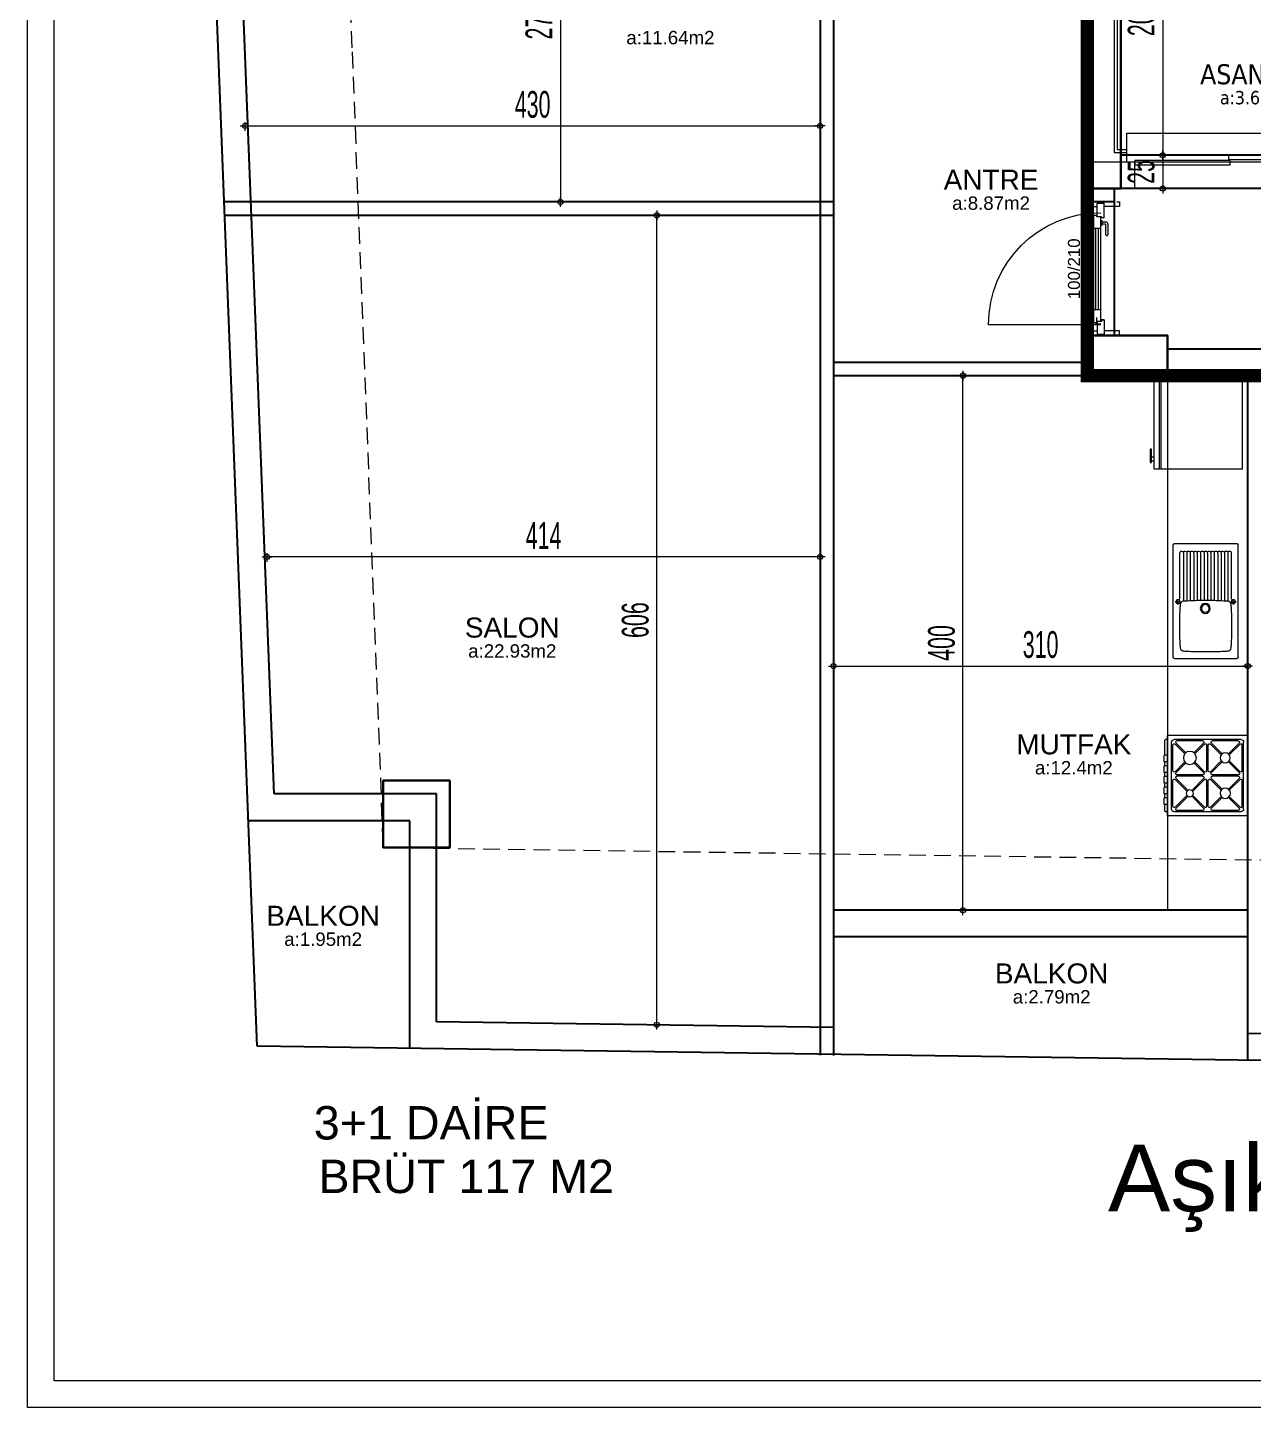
# Model space of a CAD drawing. Extents: x 2485 to 13744, y -6554 to 4135.
# Drawn here: x 4810 to 5728, y -6554 to -5521 of the extents above; entities that cross this region are included whole.
import ezdxf
from ezdxf.enums import TextEntityAlignment as Align

# ---------------------------------------------------------------- set-up
doc = ezdxf.new("R2010")
doc.units = 0
for name, pattern in [('DASHED2', [0.375, 0.25, -0.125]), ('DOT2', [3.175, 0, -3.175]), ('DUZ', [0])]:
    doc.linetypes.add(name, pattern=pattern)
for name, color, linetype in [('alan', 7, 'Continuous'), ('DIM', 7, 'Continuous'), ('duvar-kesim', 250, 'Continuous'), ('kapi', 16, 'Continuous'), ('kapi-yazi', 140, 'Continuous'), ('mahal', 7, 'Continuous'), ('Y-IMAR', 15, 'DUZ')]:
    doc.layers.add(name, color=color, linetype=linetype)
for name, color, linetype, lineweight in [('DUVAR', 4, 'Continuous', 35), ('ince', 203, 'DUZ', 20), ('kolon', 1, 'Continuous', 40), ('MERDIVEN', 161, 'Continuous', 15), ('MIMARI', 2, 'Continuous', 20), ('OLCU10', 2, 'Continuous', 25), ('tefris', 6, 'Continuous', 15), ('YAZI_CADDE_SOKAK_YOL', 3, 'Continuous', 0)]:
    doc.layers.add(name, color=color, linetype=linetype, lineweight=lineweight)
doc.styles.get("Standard").update_dxf_attribs({"font": 'arial.ttf'})
doc.styles.add('STYLE1', font='arial.ttf', dxfattribs={"height": 1})
doc.styles.add('STYLE4', font='comic.ttf', dxfattribs={"height": 9})
doc.styles.add('T', font='ISOt.shx', dxfattribs={"width": 0.6})
doc.styles.add('VAZ', font='tahoma.ttf')
doc.dimstyles.new('DOT2', dxfattribs={"dimtxt": 20, "dimasz": 0.7, "dimexe": 5, "dimexo": 5, "dimgap": 6, "dimtad": 1, "dimdec": 0, "dimdsep": 46, "dimtxsty": 'T', "dimblk1": 'SEL2', "dimblk2": 'SEL2', "dimsah": 1, "dimcen": 0, "dimse1": 1, "dimse2": 1, "dimclrd": 256, "dimclre": 256, "dimclrt": 256, "dimadec": 0, "dimazin": 0, "dimtfac": 1, "dimtdec": 0, "dimtix": 1, "dimtmove": 2, "dimatfit": 3, "dimldrblk": 'SEL2', "dimfxl": 1, "dimtolj": 1, "dimtzin": 0, "dimarcsym": 0})

# ---------------------------------------------------------------- blocks, each defined once
blk = doc.blocks.new('G$C5A3F1A31')
at = {"layer": 'ince', "ltscale": 0.1}
for p, q in [((175.9, 41.6), (24.3, 41.6)), ((24.3, 20), (24.3, 41.6)), ((175.9, 20), (175.9, 41.6)), ((99.9, 25.2), (29.9, 25.2)), ((29.9, 21.7), (29.9, 25.2)), ((99.9, 21.7), (29.9, 21.7)), ((98.5, 17.8), (98.5, 21.3)), ((169.9, 21.3), (98.5, 21.3)), ((99.9, 25.2), (99.9, 21.7)), ((169.9, 21.3), (169.9, 17.8)), ((29.9, 20), (0.5, 20)), ((29.9, 20), (24.3, 20)), ((29.9, 0), (29.9, 20)), ((169.9, 20), (29.9, 20)), ((169.9, 17.8), (98.5, 17.8)), ((200.5, 20), (169.9, 20)), ((169.9, 0), (169.9, 20)), ((29.9, 0), (0.5, 0)), ((0.5, 0), (200.5, 0)), ((169.9, 0), (29.9, 0)), ((200.5, 0), (169.9, 0))]:
    blk.add_line(p, q, dxfattribs=at)
at = {"layer": 'MIMARI', "ltscale": 0.1}
for p, q in [((36.9, 198.8), (36.9, 222.1)), ((41.6, 222.1), (36.9, 222.1)), ((41.6, 198.8), (41.6, 222.1)), ((159.4, 198.8), (159.4, 222.1)), ((164.1, 222.1), (159.4, 222.1)), ((159.4, 198.8), (159.4, 222.1)), ((164.1, 222.1), (159.4, 222.1)), ((164.1, 198.8), (164.1, 222.1)), ((164.1, 198.8), (164.1, 222.1)), ((47.5, 198.8), (47.5, 210.5)), ((47.5, 210.5), (153.6, 210.5)), ((153.6, 198.8), (153.6, 210.5)), ((36.9, 198.8), (41.6, 198.8)), ((47.5, 198.8), (153.6, 198.8)), ((159.4, 198.8), (164.1, 198.8)), ((-5, 141.6), (12.8, 141.6)), ((-5, 141.6), (-5, 139.3)), ((-5, 139.3), (10.5, 139.3)), ((10.5, 139.3), (10.5, 129.9)), ((12.8, 141.6), (12.8, 127.5)), ((188.2, 141.6), (188.2, 127.5)), ((206, 141.6), (188.2, 141.6)), ((190.5, 139.3), (190.5, 129.9)), ((206, 139.3), (190.5, 139.3)), ((206, 141.6), (206, 139.3)), ((10.5, 129.9), (-5, 129.9)), ((-5, 129.9), (-5, 127.5)), ((12.8, 127.5), (-5, 127.5)), ((188.2, 127.5), (206, 127.5)), ((190.5, 129.9), (206, 129.9)), ((206, 129.9), (206, 127.5))]:
    blk.add_line(p, q, dxfattribs=at)
for points in [[(15.5, 176.5), (15.5, 188.4), (185.5, 188.4), (185.5, 27.1), (175.9, 27.1)], [(17.8, 176.5), (17.8, 186.1), (183.2, 186.1), (183.2, 29.4), (175.9, 29.4)], [(24.3, 27.1), (15.5, 27.1), (15.5, 176.5)], [(24.3, 29.4), (17.8, 29.4), (17.8, 176.5)], [(0.5, 139.3), (0.5, 129.9)], [(200.5, 139.3), (200.5, 129.9)]]:
    blk.add_lwpolyline(points, dxfattribs=at)
for points in [[(12.8, 137), (14, 137), (14, 132), (12.8, 132)], [(14, 135.5), (15.5, 134.6), (15.5, 134.6), (14, 133.6)], [(187, 135.5), (185.5, 134.6), (185.5, 134.6), (187, 133.6)], [(188.2, 137), (187, 137), (187, 132), (188.2, 132)]]:
    blk.add_lwpolyline(points, close=True, dxfattribs=at)
for points in [[(12.8, 137), (14, 137), (12.8, 132), (14, 132)], [(14, 133.6), (15.5, 134.6), (14, 135.5), (15.5, 134.6)], [(187, 133.6), (185.5, 134.6), (187, 135.5), (185.5, 134.6)], [(188.2, 137), (187, 137), (188.2, 132), (187, 132)]]:
    blk.add_solid(points, dxfattribs=at)
blk = doc.blocks.new('SEL2')
at = {"layer": 'OLCU10'}
for p, q in [((5.25, 0), (-5.25, 0)), ((0, 5.25), (0, -3.95))]:
    blk.add_line(p, q, dxfattribs=at)
blk.add_circle((0, 0), 2.75, dxfattribs=at)
blk = doc.blocks.new('*D166')
at = {"layer": 'Defpoints', "color": 0}
for p in [(28.7, 370), (28.7, 165), (60.1, 165)]:
    blk.add_point(p, dxfattribs=at)
at = {"layer": 'DIM', "lineweight": -2}
blk.add_line((60.1, 369.3), (60.1, 165.7), dxfattribs=at)
at = {"layer": 'DIM', "linetype": 'ByBlock', "lineweight": -2, "xscale": 0.7, "yscale": 0.7, "zscale": 0.7}
for p, rotation in [((60.1, 370), 90.00000000000001), ((60.1, 165), 270)]:
    blk.add_blockref('SEL2', p, dxfattribs=dict(at, rotation=rotation))
at = {"layer": 'DIM', "insert": (44.1, 267.5), "char_height": 20, "attachment_point": 5, "rotation": 90, "style": 'T'}
blk.add_mtext('\\A1;205', dxfattribs=at)
blk = doc.blocks.new('801523d012')
at = {"layer": 'DUVAR'}
for p, q in [((397008.2, 4542242), (397068.7, 4542191.7)), ((397015.3, 4542242), (397068.7, 4542198.7))]:
    blk.add_line(p, q, dxfattribs=at)
at = {"layer": 'MERDIVEN'}
for p, q in [((396809.4, 4542140.5), (396924.4, 4542113.8)), ((397069.2, 4542135.6), (396953.7, 4542108.8)), ((396928.7, 4542122), (396928.7, 4542014)), ((396923.7, 4542098), (396808.7, 4542098)), ((397068.7, 4542092), (396953.7, 4542092)), ((396923.7, 4542071), (396808.7, 4542071)), ((397068.7, 4542065), (396953.7, 4542065)), ((396923.7, 4542044), (396808.7, 4542044)), ((397068.7, 4542038), (396953.7, 4542038)), ((396923.7, 4542017), (396808.7, 4542017)), ((397068.7, 4542011), (396953.7, 4542011))]:
    blk.add_line(p, q, dxfattribs=at)
at = {"layer": 'MERDIVEN', "linetype": 'DOT2'}
for p, q in [((396808.7, 4542137.5), (396923.7, 4542110.8)), ((397068.7, 4542137.5), (396953.7, 4542110.8)), ((396928.7, 4542095), (396808.7, 4542095)), ((397068.7, 4542095), (396948.7, 4542095)), ((396928.7, 4542068), (396808.7, 4542068)), ((397068.7, 4542068), (396948.7, 4542068)), ((396928.7, 4542041), (396808.7, 4542041)), ((397068.7, 4542041), (396948.7, 4542041)), ((396928.7, 4542014), (396808.7, 4542014)), ((397068.7, 4542014), (396948.7, 4542014))]:
    blk.add_line(p, q, dxfattribs=at)
for points in [[(396926.5, 4542130.7), (396818.5, 4542242)], [(396876.7, 4542242), (396929.9, 4542134.1)], [(396938.7, 4542132), (396938.7, 4542242)], [(397000.8, 4542242), (396947.6, 4542134.1)], [(396950.9, 4542130.7), (397036.3, 4542218.6)], [(396808.7, 4542189.2), (396923.7, 4542121.9)], [(397068.7, 4542189.2), (396953.7, 4542121.9)]]:
    blk.add_lwpolyline(points, dxfattribs=at)
at = {"layer": 'MERDIVEN'}
for points in [[(396928.7, 4542132.8), (396822.7, 4542242)], [(396880, 4542242), (396932.6, 4542135.4)], [(396941.7, 4542136.1), (396941.7, 4542242)], [(397004.1, 4542242), (396949.9, 4542132)], [(396952.5, 4542128), (397038.6, 4542216.7)], [(396810.2, 4542191.8), (396925.2, 4542124.5)], [(397068.7, 4542185.8), (396953.7, 4542118.4)], [(396868.7, 4542014), (396857.7, 4542041), (396868.7, 4542041)], [(396868.7, 4542014), (396879.8, 4542041), (396868.7, 4542041)], [(396928.7, 4542014), (396948.7, 4542014)]]:
    blk.add_lwpolyline(points, dxfattribs=at)
blk.add_lwpolyline([(397008.7, 4542011), (397008.7, 4542039), (397008.7, 4542041), (397008.7, 4542068), (397008.7, 4542095), (397008.7, 4542122, 0.086429), (397004.6, 4542145.6, 0.06725), (396996, 4542162.3, 0.076795), (396981.1, 4542177.7, 0.076203), (396962.5, 4542187.8, 0.086852), (396938.7, 4542192, 0.086852), (396915, 4542187.8, 0.076203), (396896.3, 4542177.7, 0.076795), (396881.5, 4542162.3, 0.06725), (396872.9, 4542145.6, 0.086429), (396868.7, 4542122), (396868.7, 4542095), (396868.7, 4542068), (396868.7, 4542041), (396868.7, 4542014)], format="xyb", dxfattribs=at)
for points in [[(396953.7, 4542039), (396953.7, 4542041), (396953.7, 4542068), (396953.7, 4542095), (396953.7, 4542122, 0.086429), (396952.8, 4542127, 0.06725), (396951, 4542130.6, 0.076795), (396947.8, 4542133.9, 0.076203), (396943.8, 4542136.1, 0.086852), (396938.7, 4542137, 0.086852), (396933.6, 4542136.1, 0.076203), (396929.6, 4542133.9, 0.076795), (396926.5, 4542130.6, 0.06725), (396924.6, 4542127, 0.086429), (396923.7, 4542122), (396923.7, 4542095), (396923.7, 4542068), (396923.7, 4542041), (396923.7, 4542009), (396953.7, 4542009)], [(396948.7, 4542039), (396948.7, 4542041), (396948.7, 4542068), (396948.7, 4542095), (396948.7, 4542122, 0.086429), (396948.1, 4542125.4, 0.06725), (396946.9, 4542127.7, 0.076795), (396944.8, 4542129.9, 0.076203), (396942.1, 4542131.4, 0.086852), (396938.7, 4542132, 0.086852), (396935.3, 4542131.4, 0.076203), (396932.7, 4542129.9, 0.076795), (396930.6, 4542127.7, 0.06725), (396929.3, 4542125.4, 0.086429), (396928.7, 4542122), (396928.7, 4542095), (396928.7, 4542068), (396928.7, 4542041), (396928.7, 4542014), (396948.7, 4542014)]]:
    blk.add_lwpolyline(points, format="xyb", close=True, dxfattribs=at)
blk.add_circle((397008.7, 4542011), 8.11, dxfattribs=at)
blk.add_arc((396938.7, 4542122), 10, 0, 180, dxfattribs=at)
for s, p in [('8', (396964.7, 4542218.3)), ('10', (396875.2, 4542212.3)), ('9', (396919.8, 4542215.2)), ('7', (396999.5, 4542209.2)), ('11', (396844.8, 4542191.8)), ('6', (397023.1, 4542180.1)), ('12', (396833.4, 4542155.1)), ('5', (397034.4, 4542146.9)), ('13', (396830.8, 4542110.9)), ('4', (397037.8, 4542104.8)), ('14', (396832.7, 4542084.4)), ('3', (397038.5, 4542077.9)), ('15', (396834.4, 4542056.2)), ('2', (397038, 4542051.6)), ('16', (396834.9, 4542028.9)), ('1', (397036.7, 4542027.4)), ('17', (396836.2, 4542001.9))]:
    blk.add_text(s, height=11, dxfattribs=at).set_placement(p, align=Align.MIDDLE)
at = {"layer": 'MERDIVEN', "style": 'STYLE4'}
blk.add_text('(17X17.50Rh=290/27)', height=9.321, rotation=90, dxfattribs=at).set_placement((396917.1, 4542004.4))
blk = doc.blocks.new('*D167')
at = {"layer": 'Defpoints', "color": 0}
for p in [(353.7, 255), (371.2, 255), (220.2, 140)]:
    blk.add_point(p, dxfattribs=at)
at = {"layer": 'DIM', "lineweight": -2}
blk.add_line((371.2, 140.7), (371.2, 254.3), dxfattribs=at)
at = {"layer": 'DIM', "linetype": 'ByBlock', "lineweight": -2, "xscale": 0.7, "yscale": 0.7, "zscale": 0.7}
for p, rotation in [((371.2, 255), 90), ((371.2, 140), 270)]:
    blk.add_blockref('SEL2', p, dxfattribs=dict(at, rotation=rotation))
at = {"layer": 'DIM', "insert": (355.2, 197.5), "char_height": 20, "attachment_point": 5, "rotation": 90, "style": 'T'}
blk.add_mtext('\\A1;115', dxfattribs=at)
blk = doc.blocks.new('*D168')
at = {"layer": 'Defpoints', "color": 0}
for p in [(337.5, 375), (371.2, 375), (353.7, 255)]:
    blk.add_point(p, dxfattribs=at)
at = {"layer": 'DIM', "lineweight": -2}
blk.add_line((371.2, 255.7), (371.2, 374.3), dxfattribs=at)
at = {"layer": 'DIM', "linetype": 'ByBlock', "lineweight": -2, "xscale": 0.7, "yscale": 0.7, "zscale": 0.7}
for p, rotation in [((371.2, 375), 90), ((371.2, 255), 270)]:
    blk.add_blockref('SEL2', p, dxfattribs=dict(at, rotation=rotation))
at = {"layer": 'DIM', "insert": (355.2, 315), "char_height": 20, "attachment_point": 5, "rotation": 90, "style": 'T'}
blk.add_mtext('\\A1;120', dxfattribs=at)
blk = doc.blocks.new('*D169')
at = {"layer": 'Defpoints', "color": 0}
for p in [(337.5, 395), (371.2, 395), (337.5, 375)]:
    blk.add_point(p, dxfattribs=at)
at = {"layer": 'DIM', "lineweight": -2}
for p, q in [((371.2, 395.7), (371.2, 396.4)), ((371.2, 375), (371.2, 395)), ((371.2, 374.3), (371.2, 373.6))]:
    blk.add_line(p, q, dxfattribs=at)
at = {"layer": 'DIM', "linetype": 'ByBlock', "lineweight": -2, "xscale": 0.7, "yscale": 0.7, "zscale": 0.7}
for p, rotation in [((371.2, 395), 270), ((371.2, 375), 90)]:
    blk.add_blockref('SEL2', p, dxfattribs=dict(at, rotation=rotation))
at = {"layer": 'DIM', "insert": (355.2, 385), "char_height": 20, "attachment_point": 5, "rotation": 90, "style": 'T'}
blk.add_mtext('\\A1;20', dxfattribs=at)
blk = doc.blocks.new('*D170')
at = {"layer": 'Defpoints', "color": 0}
for p in [(52.5, 165), (52.5, 140), (60.1, 140)]:
    blk.add_point(p, dxfattribs=at)
at = {"layer": 'DIM', "lineweight": -2}
for p, q in [((60.1, 165.7), (60.1, 166.4)), ((60.1, 165), (60.1, 140)), ((60.1, 139.3), (60.1, 138.6))]:
    blk.add_line(p, q, dxfattribs=at)
at = {"layer": 'DIM', "linetype": 'ByBlock', "lineweight": -2, "xscale": 0.7, "yscale": 0.7, "zscale": 0.7}
for p, rotation in [((60.1, 165), 270), ((60.1, 140), 90.00000000000001)]:
    blk.add_blockref('SEL2', p, dxfattribs=dict(at, rotation=rotation))
at = {"layer": 'DIM', "insert": (44.1, 152.5), "char_height": 20, "attachment_point": 5, "rotation": 90, "style": 'T'}
blk.add_mtext('\\A1;25', dxfattribs=at)
blk = doc.blocks.new('*D171')
at = {"layer": 'Defpoints', "color": 0}
for p in [(483.7, 271), (483.7, 256.7), (503.7, 241)]:
    blk.add_point(p, dxfattribs=at)
at = {"layer": 'DIM', "lineweight": -2}
for p, q in [((483, 271), (482.3, 271)), ((503.7, 271), (483.7, 271)), ((504.4, 271), (505.1, 271))]:
    blk.add_line(p, q, dxfattribs=at)
at = {"layer": 'DIM', "linetype": 'ByBlock', "lineweight": -2, "xscale": 0.7, "yscale": 0.7, "zscale": 0.7}
blk.add_blockref('SEL2', (483.7, 271), dxfattribs=at)
at = {"layer": 'DIM', "linetype": 'ByBlock', "lineweight": -2, "xscale": 0.7, "yscale": 0.7, "zscale": 0.7, "rotation": 180}
blk.add_blockref('SEL2', (503.7, 271), dxfattribs=at)
at = {"layer": 'DIM', "insert": (493.7, 287), "char_height": 20, "attachment_point": 5, "style": 'T'}
blk.add_mtext('\\A1;20', dxfattribs=at)
blk = doc.blocks.new('*D172')
at = {"layer": 'Defpoints', "color": 0}
for p in [(223.7, 271), (483.7, 256.7), (223.7, 245)]:
    blk.add_point(p, dxfattribs=at)
at = {"layer": 'DIM', "lineweight": -2}
blk.add_line((483, 271), (224.4, 271), dxfattribs=at)
at = {"layer": 'DIM', "linetype": 'ByBlock', "lineweight": -2, "xscale": 0.7, "yscale": 0.7, "zscale": 0.7, "rotation": 180}
blk.add_blockref('SEL2', (223.7, 271), dxfattribs=at)
at = {"layer": 'DIM', "linetype": 'ByBlock', "lineweight": -2, "xscale": 0.7, "yscale": 0.7, "zscale": 0.7}
blk.add_blockref('SEL2', (483.7, 271), dxfattribs=at)
at = {"layer": 'DIM', "insert": (353.7, 287), "char_height": 20, "attachment_point": 5, "style": 'T'}
blk.add_mtext('\\A1;260', dxfattribs=at)
blk = doc.blocks.new('*D173')
at = {"layer": 'Defpoints', "color": 0}
for p in [(198.7, 271), (198.7, 250.3), (223.7, 245)]:
    blk.add_point(p, dxfattribs=at)
at = {"layer": 'DIM', "lineweight": -2}
for p, q in [((198, 271), (197.3, 271)), ((223.7, 271), (198.7, 271)), ((224.4, 271), (225.1, 271))]:
    blk.add_line(p, q, dxfattribs=at)
at = {"layer": 'DIM', "linetype": 'ByBlock', "lineweight": -2, "xscale": 0.7, "yscale": 0.7, "zscale": 0.7}
blk.add_blockref('SEL2', (198.7, 271), dxfattribs=at)
at = {"layer": 'DIM', "linetype": 'ByBlock', "lineweight": -2, "xscale": 0.7, "yscale": 0.7, "zscale": 0.7, "rotation": 180}
blk.add_blockref('SEL2', (223.7, 271), dxfattribs=at)
at = {"layer": 'DIM', "insert": (211.2, 287), "char_height": 20, "attachment_point": 5, "style": 'T'}
blk.add_mtext('\\A1;25', dxfattribs=at)
blk = doc.blocks.new('*D174')
at = {"layer": 'Defpoints', "color": 0}
for p in [(28.7, 271), (28.7, 259), (198.7, 250.3)]:
    blk.add_point(p, dxfattribs=at)
at = {"layer": 'DIM', "lineweight": -2}
blk.add_line((198, 271), (29.4, 271), dxfattribs=at)
at = {"layer": 'DIM', "linetype": 'ByBlock', "lineweight": -2, "xscale": 0.7, "yscale": 0.7, "zscale": 0.7, "rotation": 180}
blk.add_blockref('SEL2', (28.7, 271), dxfattribs=at)
at = {"layer": 'DIM', "linetype": 'ByBlock', "lineweight": -2, "xscale": 0.7, "yscale": 0.7, "zscale": 0.7}
blk.add_blockref('SEL2', (198.7, 271), dxfattribs=at)
at = {"layer": 'DIM', "insert": (113.7, 287), "char_height": 20, "attachment_point": 5, "style": 'T'}
blk.add_mtext('\\A1;170', dxfattribs=at)
blk = doc.blocks.new('*D175')
at = {"layer": 'Defpoints', "color": 0}
for p in [(3.7, 271), (3.7, 259), (28.7, 259)]:
    blk.add_point(p, dxfattribs=at)
at = {"layer": 'DIM', "lineweight": -2}
for p, q in [((3, 271), (2.3, 271)), ((28.7, 271), (3.7, 271)), ((29.4, 271), (30.1, 271))]:
    blk.add_line(p, q, dxfattribs=at)
at = {"layer": 'DIM', "linetype": 'ByBlock', "lineweight": -2, "xscale": 0.7, "yscale": 0.7, "zscale": 0.7}
blk.add_blockref('SEL2', (3.7, 271), dxfattribs=at)
at = {"layer": 'DIM', "linetype": 'ByBlock', "lineweight": -2, "xscale": 0.7, "yscale": 0.7, "zscale": 0.7, "rotation": 180}
blk.add_blockref('SEL2', (28.7, 271), dxfattribs=at)
at = {"layer": 'DIM', "insert": (16.2, 287), "char_height": 20, "attachment_point": 5, "style": 'T'}
blk.add_mtext('\\A1;25', dxfattribs=at)
blk = doc.blocks.new('*D275')
at = {"layer": 'Defpoints', "color": 0}
for p in [(5723.6, -5999.1), (5413.6, -6008), (5723.6, -6008)]:
    blk.add_point(p, dxfattribs=at)
at = {"layer": 'DIM', "lineweight": -2}
blk.add_line((5414.3, -5999.1), (5722.9, -5999.1), dxfattribs=at)
at = {"layer": 'DIM', "linetype": 'ByBlock', "lineweight": -2, "xscale": 0.7, "yscale": 0.7, "zscale": 0.7, "rotation": 180}
blk.add_blockref('SEL2', (5413.6, -5999.1), dxfattribs=at)
at = {"layer": 'DIM', "linetype": 'ByBlock', "lineweight": -2, "xscale": 0.7, "yscale": 0.7, "zscale": 0.7}
blk.add_blockref('SEL2', (5723.6, -5999.1), dxfattribs=at)
at = {"layer": 'DIM', "insert": (5568.6, -5983.1), "char_height": 20, "attachment_point": 5, "style": 'T'}
blk.add_mtext('\\A1;310', dxfattribs=at)
blk = doc.blocks.new('*D276')
at = {"layer": 'Defpoints', "color": 0}
for p in [(4989.7, -5917.4), (5403.6, -5946.2), (4989.7, -5963.5)]:
    blk.add_point(p, dxfattribs=at)
at = {"layer": 'DIM', "lineweight": -2}
blk.add_line((5402.9, -5917.4), (4990.4, -5917.4), dxfattribs=at)
at = {"layer": 'DIM', "linetype": 'ByBlock', "lineweight": -2, "xscale": 0.7, "yscale": 0.7, "zscale": 0.7, "rotation": 180}
blk.add_blockref('SEL2', (4989.7, -5917.4), dxfattribs=at)
at = {"layer": 'DIM', "linetype": 'ByBlock', "lineweight": -2, "xscale": 0.7, "yscale": 0.7, "zscale": 0.7}
blk.add_blockref('SEL2', (5403.6, -5917.4), dxfattribs=at)
at = {"layer": 'DIM', "insert": (5196.6, -5901.4), "char_height": 20, "attachment_point": 5, "style": 'T'}
blk.add_mtext('\\A1;414', dxfattribs=at)
blk = doc.blocks.new('*D277')
at = {"layer": 'Defpoints', "color": 0}
for p in [(5268, -5661.8), (5281.3, -5661.8), (5268, -6267.5)]:
    blk.add_point(p, dxfattribs=at)
at = {"layer": 'DIM', "lineweight": -2}
blk.add_line((5281.3, -6266.8), (5281.3, -5662.5), dxfattribs=at)
at = {"layer": 'DIM', "linetype": 'ByBlock', "lineweight": -2, "xscale": 0.7, "yscale": 0.7, "zscale": 0.7}
for p, rotation in [((5281.3, -5661.8), 90), ((5281.3, -6267.5), 270)]:
    blk.add_blockref('SEL2', p, dxfattribs=dict(at, rotation=rotation))
at = {"layer": 'DIM', "insert": (5265.3, -5964.7), "char_height": 20, "attachment_point": 5, "rotation": 90, "style": 'T'}
blk.add_mtext('\\A1;606', dxfattribs=at)
blk = doc.blocks.new('*D284')
at = {"layer": 'Defpoints', "color": 0}
for p in [(5199.9, -5381.8), (5199.9, -5651.8), (5209.2, -5651.8)]:
    blk.add_point(p, dxfattribs=at)
at = {"layer": 'DIM', "lineweight": -2}
blk.add_line((5209.2, -5382.5), (5209.2, -5651.1), dxfattribs=at)
at = {"layer": 'DIM', "linetype": 'ByBlock', "lineweight": -2, "xscale": 0.7, "yscale": 0.7, "zscale": 0.7}
for p, rotation in [((5209.2, -5381.8), 90), ((5209.2, -5651.8), 270)]:
    blk.add_blockref('SEL2', p, dxfattribs=dict(at, rotation=rotation))
at = {"layer": 'DIM', "insert": (5193.2, -5516.8), "char_height": 20, "attachment_point": 5, "rotation": 90, "style": 'T'}
blk.add_mtext('\\A1;270', dxfattribs=at)
blk = doc.blocks.new('*D285')
at = {"layer": 'Defpoints', "color": 0}
for p in [(4973.2, -5539.9), (5403.6, -5539.9), (5403.6, -5594.9)]:
    blk.add_point(p, dxfattribs=at)
at = {"layer": 'DIM', "lineweight": -2}
blk.add_line((4973.9, -5594.9), (5402.9, -5594.9), dxfattribs=at)
at = {"layer": 'DIM', "linetype": 'ByBlock', "lineweight": -2, "xscale": 0.7, "yscale": 0.7, "zscale": 0.7, "rotation": 180}
blk.add_blockref('SEL2', (4973.2, -5594.9), dxfattribs=at)
at = {"layer": 'DIM', "linetype": 'ByBlock', "lineweight": -2, "xscale": 0.7, "yscale": 0.7, "zscale": 0.7}
blk.add_blockref('SEL2', (5403.6, -5594.9), dxfattribs=at)
at = {"layer": 'DIM', "insert": (5188.4, -5578.9), "char_height": 20, "attachment_point": 5, "style": 'T'}
blk.add_mtext('\\A1;430', dxfattribs=at)
blk = doc.blocks.new('*D289')
at = {"layer": 'Defpoints', "color": 0}
for p in [(5510.5, -5781.8), (5537.1, -5781.8), (5537.1, -6181.8)]:
    blk.add_point(p, dxfattribs=at)
at = {"layer": 'DIM', "lineweight": -2}
blk.add_line((5510.5, -6181.1), (5510.5, -5782.5), dxfattribs=at)
at = {"layer": 'DIM', "linetype": 'ByBlock', "lineweight": -2, "xscale": 0.7, "yscale": 0.7, "zscale": 0.7}
for p, rotation in [((5510.5, -5781.8), 90), ((5510.5, -6181.8), 270)]:
    blk.add_blockref('SEL2', p, dxfattribs=dict(at, rotation=rotation))
at = {"layer": 'DIM', "insert": (5494.5, -5981.8), "char_height": 20, "attachment_point": 5, "rotation": 90, "style": 'T'}
blk.add_mtext('\\A1;400', dxfattribs=at)
blk = doc.blocks.new('fm-door1')
at = {"linetype": 'Continuous'}
for p, q in [((0, 2.5), (0, -2.5)), ((10, 2.5), (0, 2.5)), ((8, 3.2), (8, 0)), ((8.4, 2.8), (12.8, 2.8)), ((9, 5), (91, 5)), ((9, 5), (9, 3)), ((10, 3), (9, 3)), ((10, 3), (10, -0.5)), ((10, 3), (10, -0.5)), ((10, 0), (90, 0)), ((19, 5), (19, 0)), ((81, 5), (81, 0)), ((91, 3), (90, 3)), ((90, 3), (90, -0.5)), ((90, 2.5), (100, 2.5)), ((91, 5), (91, 3)), ((100, 2.5), (100, -2.5)), ((11, -2.5), (0, -2.5)), ((10, -0.5), (11, -0.5)), ((11, -0.5), (10, -0.5)), ((11, -0.5), (11, -2.5)), ((11, -2.5), (11, -0.5)), ((89, -2.5), (89, -0.5)), ((89, -0.5), (90, -0.5)), ((89, -2.5), (100, -2.5))]:
    blk.add_line(p, q, dxfattribs=at)
at = {"color": 8, "linetype": 'Continuous'}
for p, q in [((19, 3.5), (81, 3.5)), ((19, 1.5), (81, 1.5))]:
    blk.add_line(p, q, dxfattribs=at)
at = {"linetype": 'Continuous'}
for points in [[(85.8, 5.8), (85.8, 8.9, 0.414214), (84.2, 10.4), (75.9, 10.4, 1), (75.9, 8.9), (83.5, 8.9, -0.414214), (84.2, 8.1), (84.2, 5.8)], [(85.8, -0.8), (85.8, -3.9, -0.414214), (84.2, -5.4), (75.9, -5.4, -1), (75.9, -3.9), (83.5, -3.9, 0.414214), (84.2, -3.1), (84.2, -0.8)]]:
    blk.add_lwpolyline(points, format="xyb", dxfattribs=at)
for points in [[(86.9, 5), (86.9, 5.8), (83.1, 5.8), (83.1, 5)], [(86.9, 0), (86.9, -0.8), (83.1, -0.8), (83.1, 0)]]:
    blk.add_lwpolyline(points, dxfattribs=at)
blk.add_circle((8.4, 3.2), 0.426, dxfattribs=at)
blk = doc.blocks.new('Buzdlb2')
for p, q in [((-32, 0), (32, 0)), ((35, -4), (-35, -4)), ((-35, -4), (-35, -70)), ((35, -70), (35, -4)), ((35, -65), (-35, -65)), ((-35, -66), (35, -66)), ((-35, -70), (35, -70))]:
    blk.add_line(p, q)
at = {"color": 8}
for p, q in [((-30, -72), (-20, -72)), ((-30, -73), (-30, -72)), ((-29, -70), (-29, -72)), ((-26, -70), (-26, -72)), ((-20, -72), (-20, -73)), ((-20, -73), (-30, -73))]:
    blk.add_line(p, q, dxfattribs=at)
blk = doc.blocks.new('Evye-2')
for p, q in [((-37.5, -23), (-37.5, 23.5)), ((-36.5, 24.5), (47.5, 24.5)), ((3, 21), (7, 21)), ((5, 19), (5, 23)), ((48.5, -23), (48.5, 23.5)), ((3, -20.5), (7, -20.5)), ((5, -22.5), (5, -18.5)), ((-36.5, -24), (47.5, -24))]:
    blk.add_line(p, q)
at = {"color": 8}
for p, q in [((41.7, 16.9366), (5.5459, 16.9366)), ((41.7, 14.3766), (6, 14.3766)), ((41.7, 11.8166), (6, 11.8166)), ((7, 19.5), (41.7, 19.5)), ((42.9, 18.3), (42.9, 18.1366)), ((42.9, 15.7366), (42.9, 15.5766)), ((42.9, 13.1766), (42.9, 13.0166)), ((42.9, 10.6166), (42.9, 10.4566)), ((41.7, 9.2566), (6, 9.2566)), ((41.7, 6.6966), (6.0519, 6.6966)), ((41.7, 4.1366), (6.0917, 4.1366)), ((41.7, 1.5766), (6.1117, 1.5766)), ((42.9, 8.0566), (42.9, 7.8966)), ((42.9, 5.4966), (42.9, 5.3366)), ((42.9, 2.9366), (42.9, 2.7766)), ((42.9, 0.3766), (42.9, 0.2166)), ((41.7, -8.6634), (6, -8.6634)), ((41.7, -6.1034), (6.0537, -6.1034)), ((41.7, -3.5434), (6.0928, -3.5434)), ((41.7, -0.9834), (6.1121, -0.9834)), ((42.9, -2.1834), (42.9, -2.3434)), ((42.9, -4.7434), (42.9, -4.9034)), ((42.9, -7.3034), (42.9, -7.4634)), ((42.9, -9.8634), (42.9, -10.0234)), ((41.7, -16.3434), (5.5602, -16.3434)), ((41.7, -11.2234), (6, -11.2234)), ((41.7, -13.7834), (6, -13.7834)), ((7, -19), (41.7, -19)), ((42.9, -12.4234), (42.9, -12.5834)), ((42.9, -14.9834), (42.9, -15.1434)), ((42.9, -17.5434), (42.9, -17.8))]:
    blk.add_line(p, q, dxfattribs=at)
for centre, radius in [((5, 21), 1.5), ((0, 0), 3.75), ((0, 0), 2.9), ((5, -20.5), 1.5)]:
    blk.add_circle(centre, radius)
for centre, radius, start, end in [((-36.5, 23.5), 1, 90, 180), ((47.5, 23.5), 1, 0, 90), ((134.2205, 4.2225), 166.7873, 176.686806, 178.626337), ((34.8012, 9.9778), 67.2016, 174.430498, 176.686733), ((-29.5, 16.5), 2.5831, 90, 180), ((-22.9779, -47.8015), 67.2017, 93.313256, 95.56949), ((-17.2225, -147.2206), 166.7873, 91.373663, 93.313194), ((-13.2502, -312.8726), 332.4869, 89.999972, 91.373679), ((-13.2498, -312.8726), 332.4869, 88.626321, 90.000028), ((-9.2775, -147.2206), 166.7873, 86.686806, 88.626337), ((-3.5221, -47.8011), 67.2014, 84.430506, 86.686741), ((3, 16.5), 2.5831, 0, 90), ((-61.3012, 9.9779), 67.2016, 3.313246, 5.569481), ((-160.7205, 4.2225), 166.7873, 1.373663, 3.313194), ((299.8725, 0.2501), 332.4869, 178.626321, 180.000028), ((299.8725, 0.2498), 332.4869, 179.999972, 181.373679), ((-326.3726, 0.2498), 332.4869, 358.626321, 0.000028), ((-326.3725, 0.2501), 332.4869, 359.999972, 1.373679), ((134.2205, -3.7226), 166.7873, 181.373663, 183.313194), ((-160.7205, -3.7226), 166.7873, 356.686806, 358.626337), ((34.8012, -9.4779), 67.2015, 183.313269, 185.569504), ((-29.5, -16), 2.5831, 180, 270), ((-22.9779, 48.3014), 67.2017, 264.43051, 266.686744), ((-17.2225, 147.7205), 166.7873, 266.686806, 268.626337), ((-13.2502, 313.3725), 332.4869, 268.626321, 270.000028), ((-13.2498, 313.3725), 332.4869, 269.999972, 271.373679), ((-9.2775, 147.7205), 166.7873, 271.373663, 273.313194), ((-3.5221, 48.301), 67.2014, 273.313238, 275.569472), ((3, -16), 2.5831, 270, 0), ((-61.3012, -9.478), 67.2015, 354.430518, 356.686753), ((-36.5, -23), 1, 180, 270), ((47.5, -23), 1, 270, 0)]:
    blk.add_arc(centre, radius, start, end)
for centre, start, end in [((41.7, 18.3), 0, 90), ((41.7, 18.1366), 270, 0), ((41.7, 15.7366), 0, 90), ((41.7, 15.5766), 270, 0), ((41.7, 13.1766), 0, 90), ((41.7, 13.0166), 270, 0), ((41.7, 10.6166), 0, 90), ((41.7, 10.4566), 270, 0), ((41.7, 8.0566), 0, 90), ((41.7, 7.8966), 270, 0), ((41.7, 5.4966), 0, 90), ((41.7, 5.3366), 270, 0), ((41.7, 2.9366), 0, 90), ((41.7, 2.7766), 270, 0), ((41.7, 0.3766), 0, 90), ((41.7, 0.2166), 270, 0), ((41.7, -2.1834), 0, 90), ((41.7, -2.3434), 270, 0), ((41.7, -4.7434), 0, 90), ((41.7, -4.9034), 270, 0), ((41.7, -7.3034), 0, 90), ((41.7, -7.4634), 270, 0), ((41.7, -9.8634), 0, 90), ((41.7, -10.0234), 270, 0), ((41.7, -12.4234), 0, 90), ((41.7, -12.5834), 270, 0), ((41.7, -14.9834), 0, 90), ((41.7, -15.1434), 270, 0), ((41.7, -17.5434), 0, 90), ((41.7, -17.8), 270, 0)]:
    blk.add_arc(centre, 1.2, start, end, dxfattribs=at)
blk = doc.blocks.new('Firin-2')
at = {"color": 0}
for q in [(-30, -60), (30, 0)]:
    blk.add_line((-30, 0), q, dxfattribs=at)
for p, q in [((-27, -5), (-27, -55)), ((-25, -3), (25, -3)), ((27, -5), (27, -55)), ((30, 0), (30, -60)), ((-30, -60), (30, -60)), ((-25, -57), (25, -57))]:
    blk.add_line(p, q)
at = {"color": 8}
for p, q in [((-26, -7.1213), (-26, -26.3787)), ((-24.2929, -6.4142), (-16.7856, -13.9216)), ((-23.5858, -5.7071), (-16.0785, -13.2145)), ((-22.8787, -4), (-3.6214, -4)), ((-2.9142, -5.7071), (-10.4216, -13.2145)), ((-2.2071, -6.4142), (-9.7145, -13.9216)), ((-0.5, -7.1213), (-0.5, -26.3787)), ((0.5, -7.1213), (0.5, -26.3787)), ((9.7144, -13.9216), (2.2071, -6.4142)), ((10.4215, -13.2145), (2.9142, -5.7071)), ((3.6213, -4), (22.8786, -4)), ((16.0784, -13.2145), (23.5858, -5.7071)), ((16.7855, -13.9216), (24.2929, -6.4142)), ((26, -7.1213), (26, -26.3787)), ((-16.7856, -19.5785), (-24.2929, -27.0858)), ((-16.0785, -20.2856), (-23.5858, -27.7929)), ((-16.0785, -13.2145), (-16.7856, -13.9216)), ((-16.7856, -19.5785), (-16.0785, -20.2856)), ((-10.4216, -13.2145), (-9.7145, -13.9216)), ((-9.7145, -19.5785), (-10.4216, -20.2856)), ((-10.4216, -20.2856), (-2.9142, -27.7929)), ((-9.7145, -19.5785), (-2.2071, -27.0858)), ((2.2071, -27.0858), (9.7144, -19.5785)), ((2.9142, -27.7929), (10.4215, -20.2856)), ((9.7144, -13.9216), (10.4215, -13.2145)), ((10.4215, -20.2856), (9.7144, -19.5785)), ((16.7855, -13.9216), (16.0784, -13.2145)), ((16.0784, -20.2856), (16.7855, -19.5785)), ((23.5858, -27.7929), (16.0784, -20.2856)), ((24.2929, -27.0858), (16.7855, -19.5785)), ((-22.8787, -29.5), (-3.6214, -29.5)), ((-22.8787, -30.5), (-3.6214, -30.5)), ((3.6213, -29.5), (22.8786, -29.5)), ((3.6213, -30.5), (22.8786, -30.5)), ((-26, -33.6213), (-26, -52.8787)), ((-24.2929, -32.9142), (-16.0785, -41.1287)), ((-23.5858, -32.2071), (-15.3714, -40.4216)), ((-16.0785, -41.1287), (-15.3714, -40.4216)), ((-11.1287, -40.4216), (-2.9142, -32.2071)), ((-11.1287, -40.4216), (-10.4216, -41.1287)), ((-10.4216, -41.1287), (-2.2071, -32.9142)), ((-0.5, -33.6213), (-0.5, -52.8787)), ((0.5, -33.6213), (0.5, -52.8787)), ((2.2071, -32.9142), (9.0073, -39.7145)), ((2.9142, -32.2071), (9.7144, -39.0074)), ((9.0073, -39.7145), (9.7144, -39.0074)), ((16.7855, -39.0074), (23.5858, -32.2071)), ((16.7855, -39.0074), (17.4926, -39.7145)), ((17.4926, -39.7145), (24.2929, -32.9142)), ((26, -33.6213), (26, -52.8787)), ((-24.2929, -53.5858), (-16.0785, -45.3713)), ((-23.5858, -54.2929), (-15.3714, -46.0785)), ((-16.0785, -45.3713), (-15.3714, -46.0785)), ((-11.1287, -46.0785), (-10.4216, -45.3713)), ((-11.1287, -46.0785), (-2.9142, -54.2929)), ((-10.4216, -45.3713), (-2.2071, -53.5858)), ((2.2071, -53.5858), (9.0073, -46.7856)), ((2.9142, -54.2929), (9.7144, -47.4927)), ((9.0073, -46.7856), (9.7144, -47.4927)), ((16.7855, -47.4927), (17.4926, -46.7856)), ((16.7855, -47.4927), (23.5858, -54.2929)), ((17.4926, -46.7856), (24.2929, -53.5858)), ((-27, -60.4148), (-27, -61.5)), ((-27, -61.5), (-26.5, -62)), ((-22.8787, -56), (-3.6214, -56)), ((-21.6881, -60.4148), (-21.6881, -62.4148)), ((-16.6881, -60.4148), (-16.6881, -62.4148)), ((-13.6881, -60.4148), (-13.6881, -62.4148)), ((-8.6881, -60.4148), (-8.6881, -62.4148)), ((-5.6881, -60.4148), (-5.6881, -62.4148)), ((-0.6881, -60.4148), (-0.6881, -62.4148)), ((2.3119, -60.4148), (2.3119, -62.4148)), ((3.6213, -56), (22.8786, -56)), ((7.3119, -60.4148), (7.3119, -62.4148)), ((10.3119, -60.4148), (10.3119, -62.4148)), ((15.3119, -60.4148), (15.3119, -62.4148)), ((26.5, -62), (27, -61.5)), ((27, -60.4148), (27, -61.5)), ((-26.5, -62), (-21.6881, -62)), ((-21.6881, -62.4148), (-16.6881, -62.4148)), ((-16.6881, -62), (-13.6881, -62)), ((-13.6881, -62.4148), (-8.6881, -62.4148)), ((-8.6881, -62), (-5.6881, -62)), ((-5.6881, -62.4148), (-0.6881, -62.4148)), ((-0.6881, -62), (2.3119, -62)), ((2.3119, -62.4148), (7.3119, -62.4148)), ((7.3119, -62), (10.3119, -62)), ((10.3119, -62.4148), (15.3119, -62.4148)), ((15.3119, -62), (26.5, -62))]:
    blk.add_line(p, q, dxfattribs=at)
for centre, radius in [((-13.25, -16.75), 3.8928), ((13.25, -16.75), 3.7635), ((-13.25, -43.25), 2.6357), ((13.25, -43.25), 4.8755)]:
    blk.add_circle(centre, radius, dxfattribs=at)
for centre, start, end in [((-25, -5), 90, 180), ((25, -5), 0, 90), ((-25, -55), 180, 270), ((25, -55), 270, 0)]:
    blk.add_arc(centre, 2, start, end)
for centre, start, end in [((-25, -7.1213), 45, 180), ((-22.8787, -5), 90, 225), ((-3.6214, -5), 315, 90), ((-1.5, -7.1213), 0, 135), ((1.5, -7.1213), 45, 180), ((3.6213, -5), 90, 225), ((22.8786, -5), 315, 90), ((25, -7.1213), 0, 135), ((-25, -26.3787), 180, 315), ((-22.8787, -28.5), 135, 270), ((-22.8787, -31.5), 90, 225), ((-3.6214, -28.5), 270, 45), ((-3.6214, -31.5), 315, 90), ((-1.5, -26.3787), 225, 0), ((1.5, -26.3787), 180, 315), ((3.6213, -28.5), 135, 270), ((3.6213, -31.5), 90, 225), ((22.8786, -28.5), 270, 45), ((22.8786, -31.5), 315, 90), ((25, -26.3787), 225, 0), ((-25, -33.6213), 45, 180), ((-1.5, -33.6213), 0, 135), ((1.5, -33.6213), 45, 180), ((25, -33.6213), 0, 135), ((-25, -52.8787), 180, 315), ((-22.8787, -55), 135, 270), ((-3.6214, -55), 270, 45), ((-1.5, -52.8787), 225, 0), ((1.5, -52.8787), 180, 315), ((3.6213, -55), 135, 270), ((22.8786, -55), 270, 45), ((25, -52.8787), 225, 0)]:
    blk.add_arc(centre, 1, start, end, dxfattribs=at)
blk = doc.blocks.new('G$C203B73F5')
at = {"layer": 'DUVAR'}
for p, q in [((263.7, 395), (643.7, 395)), ((503.7, 395), (503.7, 142)), ((643.7, 395), (643.7, 0)), ((263.7, 375), (473.7, 375)), ((503.7, 375), (623.7, 375)), ((623.7, 375), (623.7, 20)), ((483.7, 335), (483.7, 142)), ((198.7, 165), (28.7, 165)), ((3.7, 140), (3.7, 30)), ((23.7, 140), (23.7, 30)), ((198.7, 140), (28.7, 140)), ((483.7, 142), (503.7, 142)), ((3.7, 30), (3.7, 0)), ((63.7, 20), (443.7, 20)), ((503.7, 20), (623.7, 20)), ((63.7, 0), (643.7, 0))]:
    blk.add_line(p, q, dxfattribs=at)
at = {"layer": 'kolon', "linetype": 'ByBlock'}
blk.add_lwpolyline([(223.7, 395), (263.7, 395), (263.7, 370), (223.7, 370), (223.7, 140), (198.7, 140), (198.7, 165), (198.7, 370), (28.7, 370), (28.7, 165), (28.7, 140), (3.7, 140), (3.7, 395), (223.7, 395)], dxfattribs=at)
for points in [[(503.7, 395), (473.7, 395), (473.7, 335), (503.7, 335)], [(3.7, 30), (3.7, 0), (63.7, 0), (63.7, 30)], [(443.7, 30), (443.7, 0), (503.7, 0), (503.7, 30)]]:
    blk.add_lwpolyline(points, close=True, dxfattribs=at)
at = {"layer": 'DIM', "xscale": -1}
for name, p in [('801523d012', (397292.4, -4541867)), ('G$C5A3F1A31', (209.2, 140))]:
    blk.add_blockref(name, p, dxfattribs=at)
at = {"layer": 'alan', "style": 'VAZ'}
for s, p in [('ŞAFT', (240.2, 356.1)), ('a:3.60m2', (131.2, 203.1))]:
    blk.add_text(s, height=10, dxfattribs=at).set_placement(p, align=Align.CENTER)
at = {"layer": 'mahal', "style": 'VAZ'}
blk.add_text('ASANSÖR', height=15, dxfattribs=at).set_placement((131.2, 218.1), align=Align.CENTER)
at = {"layer": 'DIM'}
for base, p1, p2, angle, picture, middle in [((371.2, 395), (337.5, 375), (337.5, 395), 90, '*D169', (355.2, 385)), ((60.1, 165), (28.7, 370), (28.7, 165), 90, '*D166', (44.1, 267.5)), ((371.2, 375), (353.7, 255), (337.5, 375), 90, '*D168', (355.2, 315)), ((3.7, 271), (28.7, 259), (3.7, 259), 180, '*D175', (16.2, 287)), ((28.7, 271), (198.7, 250.3), (28.7, 259), 180, '*D174', (113.7, 287)), ((198.7, 271), (223.7, 245), (198.7, 250.3), 180, '*D173', (211.2, 287)), ((223.7, 271), (483.7, 256.7), (223.7, 245), 180, '*D172', (353.7, 287)), ((483.7, 271), (503.7, 241), (483.7, 256.7), 180, '*D171', (493.7, 287)), ((371.2, 255), (220.2, 140), (353.7, 255), 90, '*D167', (355.2, 197.5)), ((60.1, 140), (52.5, 165), (52.5, 140), 90, '*D170', (44.1, 152.5))]:
    dim = blk.add_linear_dim(base=base, p1=p1, p2=p2, angle=angle, dimstyle='DOT2', dxfattribs=at)
    dim.commit()
    dim.dimension.update_dxf_attribs({"geometry": picture, "text_midpoint": middle})

msp = doc.modelspace()

# ---------------------------------------------------------------- linework, layer by layer
at = {"layer": 'DIM', "color": 6, "const_width": 10}
msp.add_lwpolyline([(5603.569, -5386.805), (6243.569, -5386.805), (6243.569, -5781.805), (5603.569, -5781.805)], close=True, dxfattribs=at)
at = {"layer": 'DUVAR'}
for p, q in [((4982.173, -6283.47), (4926.35, -4849.343)), ((4994.844, -6094.796), (4947.143, -4869.35)), ((5403.569, -5176.805), (5403.569, -6290.315)), ((5413.569, -5176.805), (5413.569, -6290.457)), ((5413.569, -5651.805), (4957.585, -5651.805)), ((5623.569, -5651.805), (5603.569, -5651.805)), ((5413.569, -5661.805), (4957.974, -5661.805)), ((5623.569, -5751.805), (5603.569, -5751.805)), ((5603.569, -5771.805), (5413.569, -5771.805)), ((5603.569, -5781.805), (5413.569, -5781.805)), ((5723.569, -5781.805), (5723.569, -6294.011)), ((5116.461, -6094.796), (4994.844, -6094.796)), ((5116.461, -6265.377), (5116.461, -6094.796)), ((5096.461, -6114.796), (4975.607, -6114.796)), ((5096.461, -6285.095), (5096.461, -6114.796)), ((5723.569, -6181.805), (5413.569, -6181.805)), ((5723.569, -6201.805), (5413.569, -6201.805)), ((5413.569, -6269.602), (5116.461, -6265.377)), ((6825.967, -6289.684), (5723.569, -6274.009)), ((6981.762, -6311.901), (4982.173, -6283.47))]:
    msp.add_line(p, q, dxfattribs=at)
at = {"layer": 'duvar-kesim'}
for p, q in [((5603.569, -5751.805), (5603.569, -5651.805)), ((5623.569, -5751.805), (5623.569, -5651.805))]:
    msp.add_line(p, q, dxfattribs=at)
at = {"layer": 'kapi'}
for points in [[(5601.569, -5651.805), (5599.569, -5651.805), (5599.569, -5655.305), (5611.069, -5655.305)], [(5625.569, -5651.805), (5627.569, -5651.805), (5627.569, -5655.305), (5616.069, -5655.305)], [(5601.569, -5751.805), (5599.569, -5751.805), (5599.569, -5748.305), (5611.069, -5748.305)], [(5625.569, -5751.805), (5627.569, -5751.805), (5627.569, -5748.305), (5616.069, -5748.305)]]:
    msp.add_lwpolyline(points, dxfattribs=at)
msp.add_lwpolyline([(5613.569, -5743.805), (5529.569, -5743.805, -0.41421356), (5613.569, -5659.805, -0.41421356)], format="xyb", dxfattribs=at)
at = {"layer": 'kolon'}
msp.add_lwpolyline([(5126.461, -6084.796), (5076.461, -6084.796), (5076.461, -6134.796), (5126.461, -6134.796)], close=True, dxfattribs=at)
at = {"layer": 'tefris'}
msp.add_line((5663.569, -5781.805), (5663.569, -6181.805), dxfattribs=at)
at = {"layer": 'Y-IMAR', "color": 251}
for points in [[(4810.403, -4470.659), (7151.822, -4470.659), (7151.822, -6553.847), (4810.403, -6553.847)], [(4830.403, -4490.659), (7131.822, -4490.659), (7131.822, -6533.847), (4830.403, -6533.847)]]:
    msp.add_lwpolyline(points, close=True, dxfattribs=at)
at = {"layer": 'Y-IMAR', "linetype": 'DASHED2', "ltscale": 50}
msp.add_lwpolyline([(5032.266, -4999.382), (5053.288, -5539.468), (5076.461, -6134.796), (6875.967, -6160.381), (6832.132, -5000.049)], close=True, dxfattribs=at)

# ---------------------------------------------------------------- block references
msp.add_blockref('G$C203B73F5', (5599.894, -5781.805))
at = {"layer": 'kapi', "xscale": 0.98, "zscale": 0.98, "rotation": 90}
msp.add_blockref('fm-door1', (5613.569, -5750.805), dxfattribs=at)
at = {"layer": 'tefris', "xscale": -1, "rotation": 270}
for name, p in [('Buzdlb2', (5723.569, -5816.805)), ('Evye-2', (5691.896, -5955.94)), ('Firin-2', (5723.569, -6081.047))]:
    msp.add_blockref(name, p, dxfattribs=at)

# ---------------------------------------------------------------- texts
at = {"layer": 'alan'}
for s, p in [('a:11.64m2', (5291.527, -5533.771)), ('a:8.87m2', (5531.539, -5657.648)), ('a:22.93m2', (5173.181, -5992.779)), ('a:12.4m2', (5593.477, -6080.156)), ('a:1.95m2', (5031.607, -6208.457)), ('a:2.79m2', (5576.886, -6251.593))]:
    msp.add_text(s, height=10, dxfattribs=at).set_placement(p, align=Align.CENTER)
at = {"layer": 'kapi-yazi'}
msp.add_text('100/210', height=9, rotation=90.000001, dxfattribs=at).set_placement((5593.569, -5701.805), align=Align.MIDDLE_CENTER)
at = {"layer": 'mahal'}
for s, p in [('ANTRE', (5531.539, -5642.648)), ('SALON', (5173.181, -5977.779)), ('MUTFAK', (5593.477, -6065.156)), ('BALKON', (5031.607, -6193.457)), ('BALKON', (5576.886, -6236.593))]:
    msp.add_text(s, height=15, dxfattribs=at).set_placement(p, align=Align.CENTER)
at = {"layer": 'YAZI_CADDE_SOKAK_YOL', "color": 6, "style": 'STYLE1'}
for s, p in [('3+1 DAİRE', (5024.609, -6353.366)), ('BRÜT 117 M2', (5028.066, -6393.46))]:
    msp.add_text(s, height=25, dxfattribs=at).set_placement(p)
at = {"layer": 'YAZI_CADDE_SOKAK_YOL', "style": 'STYLE1'}
msp.add_text('Aşık Mahzuni Sokağı', height=50, dxfattribs=at).set_placement((5619.091, -6407.219, 10767.876))

# ---------------------------------------------------------------- dimensions: what is measured, and where the dimension line sits
at = {"layer": 'DIM'}
for base, p1, p2, picture, middle in [((5209.161, -5651.805), (5199.863, -5381.805), (5199.863, -5651.805), '*D284', (5193.161, -5516.805)), ((5281.251, -5661.805), (5267.97, -6267.532), (5267.97, -5661.805), '*D277', (5265.251, -5964.668)), ((5510.524, -5781.805), (5537.069, -6181.805), (5537.069, -5781.805), '*D289', (5494.524, -5981.805))]:
    dim = msp.add_linear_dim(base=base, p1=p1, p2=p2, angle=90, dimstyle='DOT2', dxfattribs=at)
    dim.commit()
    dim.dimension.update_dxf_attribs({"geometry": picture, "text_midpoint": middle})
for base, p1, p2, picture, middle in [((5403.569, -5594.876), (4973.244, -5539.888), (5403.569, -5539.888), '*D285', (5188.406, -5578.876)), ((4989.731, -5917.422), (5403.569, -5946.179), (4989.731, -5963.455), '*D276', (5196.65, -5901.422)), ((5723.569, -5999.062), (5413.569, -6008.048), (5723.569, -6008.048), '*D275', (5568.569, -5983.062))]:
    dim = msp.add_linear_dim(base=base, p1=p1, p2=p2, dimstyle='DOT2', dxfattribs=at)
    dim.commit()
    dim.dimension.update_dxf_attribs({"geometry": picture, "text_midpoint": middle})

doc.saveas('drawing.dxf')
